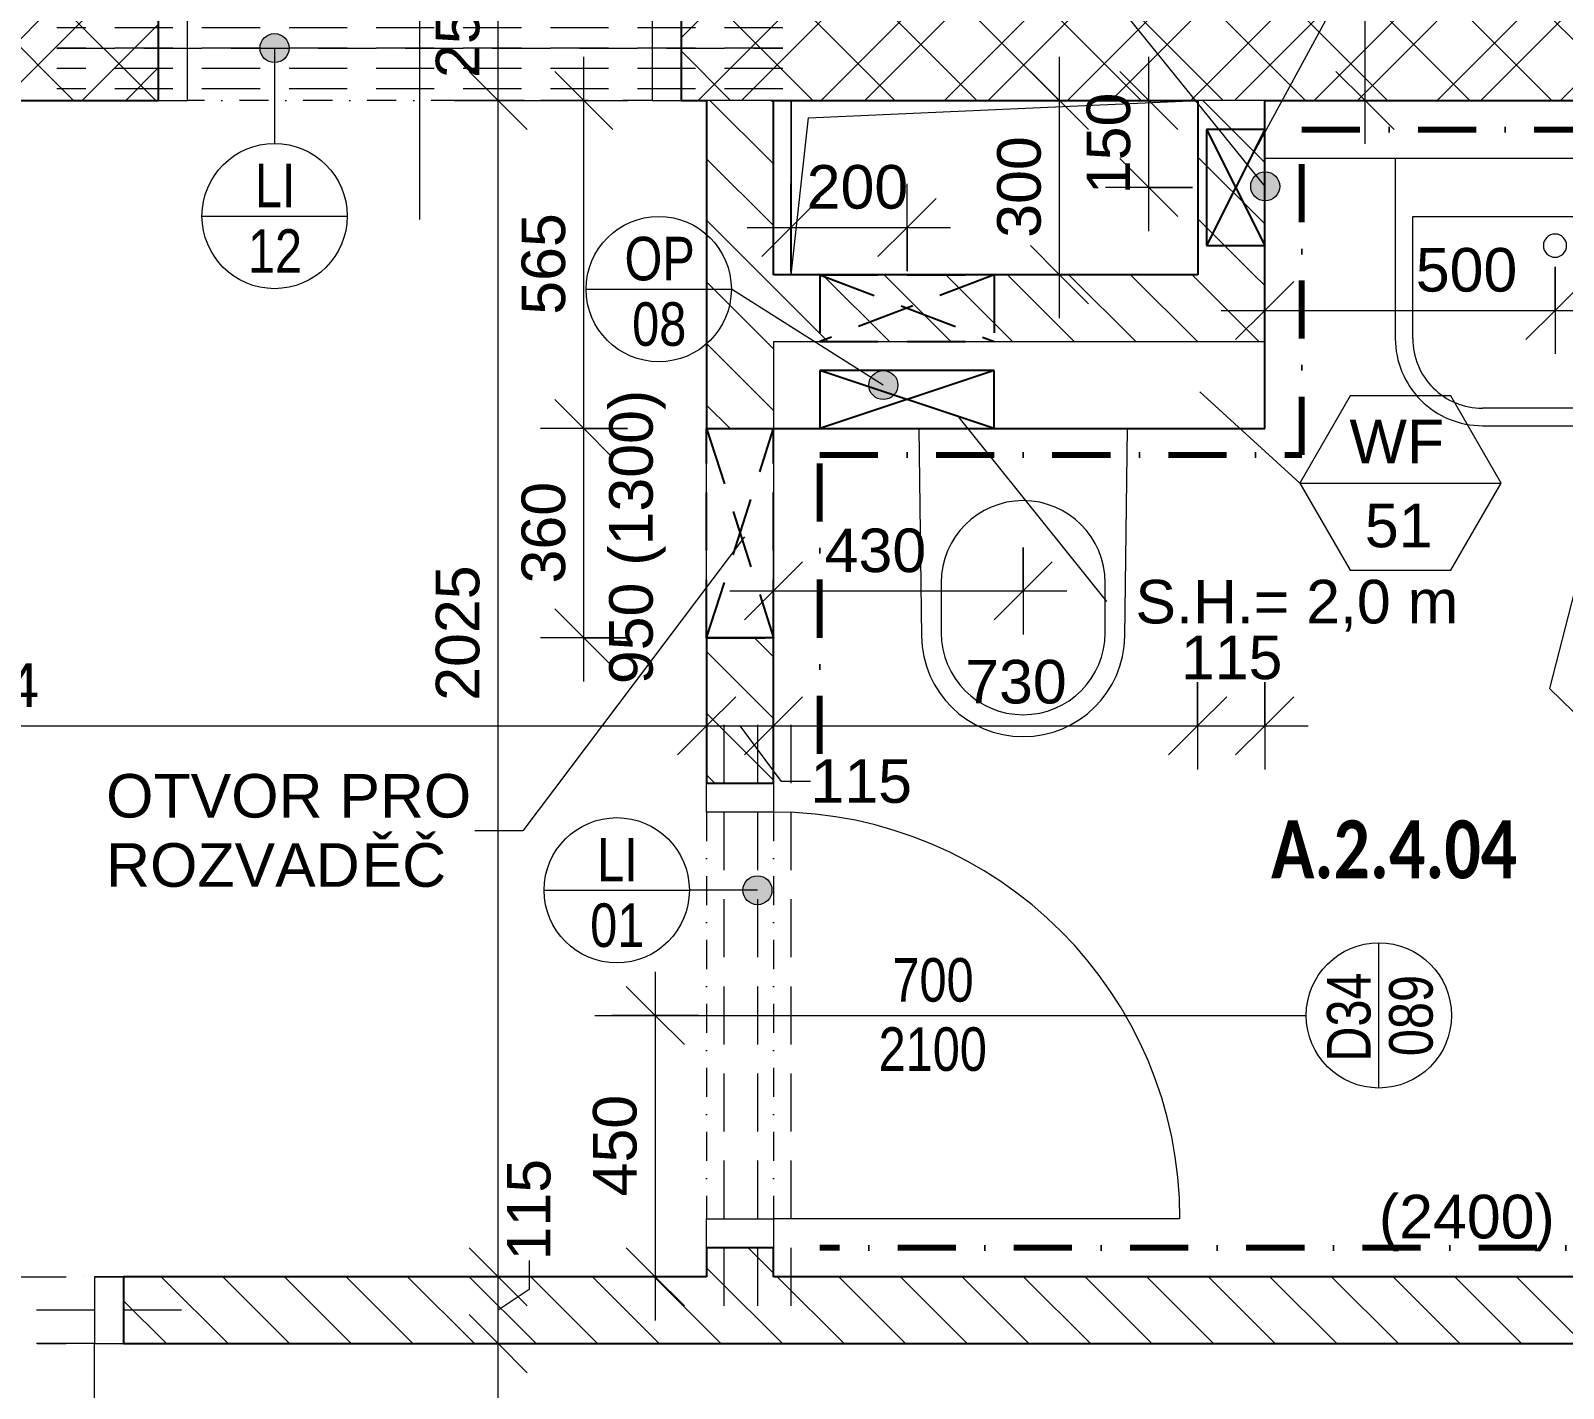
# Model space of a CAD drawing. Header units: millimetres. Extents: x -2533 to 40625, y -3604 to 14792.
# Drawn here: x 18940 to 21579, y 4508 to 6845 of the extents above; entities that cross this region are included whole.
import ezdxf

# ---------------------------------------------------------------- set-up
doc = ezdxf.new("R2010")
doc.units = ezdxf.units.MM
for name, pattern in [('HA_Dash_3mm-S1mm', [150, 100, -50]), ('HA_DashDot_2_2mm-S0_6mm', [110, 50, -30, 0, -30]), ('HA_DashDot_4mm-S1mm', [200, 100, -50, 0, -50])]:
    doc.linetypes.add(name, pattern=pattern)
for name, color, linetype, lineweight in [('A-____-____-DIMS', 9, 'Continuous', 5), ('A-____-____-DIMS-50', 9, 'Continuous', 5), ('A-____-____-IDEN', 9, 'Continuous', 9), ('A-AREA-____-IDEN', 9, 'Continuous', 9), ('A-DETL-____-OTLN', 9, 'Continuous', 25), ('A-DETL-GENF-OTLN', 9, 'Continuous', 9), ('A-DOOR-____-IDEN', 9, 'Continuous', 9), ('A-DOOR-____-MCUT', 9, 'HA_DashDot_2_2mm-S0_6mm', 9), ('A-DOOR-____-OTLN', 9, 'Continuous', 9), ('A-DOOR-FRAM-MCUT', 9, 'Continuous', 9), ('A-FLOR-____-OTLN', 9, 'Continuous', 9), ('A-GENM-____-HDLN', 9, 'HA_Dash_3mm-S1mm', 9), ('A-GENM-____-IDEN', 9, 'Continuous', 9), ('A-GENM-____-MCUT', 9, 'HA_Dash_3mm-S1mm', 25), ('A-GENM-____-OTLN', 9, 'Continuous', 9), ('A-WALL-____-IDEN', 9, 'Continuous', 9), ('A-WALL-____-MCUT', 9, 'Continuous', 9), ('A-WALL-____-PATT', 9, 'Continuous', 25), ('G-____-____-TEXT', 9, 'Continuous', 5), ('I-WALL-____-MCUT', 9, 'Continuous', 25), ('I-WALL-____-OTLN', 9, 'Continuous', 9), ('P-SANR-FIXT-OTLN', 9, 'Continuous', 9)]:
    doc.layers.add(name, color=color, linetype=linetype, lineweight=lineweight)
doc.styles.add('Arial_1', font='arial.ttf', dxfattribs={"height": 75})
doc.styles.add('Arial_2', font='arial.ttf', dxfattribs={"width": 0.8, "height": 75})
doc.styles.add('Calibri_B', font='calibrib.ttf', dxfattribs={"width": 0.8, "height": 100})
doc.dimstyles.new('Inner_Dimensions', dxfattribs={"dimscale": 304.8, "dimtxt": 76.519455, "dimasz": 0.328084, "dimexe": 0.246063, "dimexo": 0.0625, "dimgap": 0.032808, "dimtad": 1, "dimdec": 0, "dimzin": 0, "dimdsep": 46, "dimtxsty": 'Arial_1', "dimblk1": 'OBLIQUE', "dimblk2": 'OBLIQUE', "dimsah": 1, "dimcen": 0.09, "dimdle": 0.246063, "dimazin": 0, "dimtfac": 1, "dimtdec": 4, "dimtix": 1, "dimtmove": 2, "dimatfit": 3, "dimfxl": 0.246063, "dimfxlon": 1, "dimtvp": 1, "dimtolj": 1, "dimtzin": 0, "dimlwd": 9, "dimlwe": 9, "dimarcsym": 2})
doc.dimstyles.new('Inner_Dimensions_1', dxfattribs={"dimscale": 304.8, "dimtxt": 76.519455, "dimasz": 0.328084, "dimexe": 0.246063, "dimexo": 0.0625, "dimgap": 0.032808, "dimtad": 1, "dimdec": 0, "dimzin": 0, "dimdsep": 46, "dimtxsty": 'Arial_1', "dimblk1": 'OBLIQUE', "dimblk2": 'OBLIQUE', "dimsah": 1, "dimcen": 0.09, "dimdle": 0.246063, "dimazin": 0, "dimtfac": 1, "dimtdec": 4, "dimtix": 1, "dimtmove": 0, "dimatfit": 3, "dimfxl": 0.246063, "dimfxlon": 1, "dimtvp": 1, "dimtolj": 1, "dimtzin": 0, "dimlwd": 9, "dimlwe": 9, "dimarcsym": 2})
doc.dimstyles.new('Inner_Dimensions_2', dxfattribs={"dimscale": 304.8, "dimtxt": 76.519455, "dimasz": 0.328084, "dimexe": 0.246063, "dimexo": 0.0625, "dimgap": 0.032808, "dimtad": 1, "dimdec": 0, "dimzin": 0, "dimdsep": 46, "dimtxsty": 'Arial_1', "dimblk1": 'OBLIQUE', "dimblk2": 'OBLIQUE', "dimsah": 1, "dimcen": 0.09, "dimdle": 0.246063, "dimazin": 0, "dimtfac": 1, "dimtdec": 4, "dimtix": 1, "dimtmove": 1, "dimatfit": 3, "dimfxl": 0.246063, "dimfxlon": 1, "dimtvp": 1, "dimtolj": 1, "dimtzin": 0, "dimlwd": 9, "dimlwe": 9, "dimarcsym": 2})
pattern_1 = [(135, (0, 0), (-53.033, -53.033), [])]

# ---------------------------------------------------------------- blocks, each defined once
blk = doc.blocks.new('HA_DR_Double_Swing_Solid - In_BJ_1200x2100_800-2099675-DSP_2NP-A')
at = {"layer": 'A-DOOR-____-MCUT'}
for p, q in [((-600, 57.5), (600, 57.5)), ((-600, -57.5), (600, -57.5))]:
    blk.add_line(p, q, dxfattribs=at)
at = {"layer": 'A-DOOR-____-OTLN', "lineweight": 5}
for p, q in [((-253.6, -257.5), (-600, -57.5)), ((600, -857.5), (600, -57.5))]:
    blk.add_line(p, q, dxfattribs=at)
for centre, radius, start, end in [((-600, -57.5), 400, 330, 0), ((600, -57.5), 800, 180, 270)]:
    blk.add_arc(centre, radius, start, end, dxfattribs=at)
at = {"layer": 'A-DOOR-FRAM-MCUT'}
for p, q in [((-600, 57.5), (-650, 57.5)), ((-600, -57.5), (-600, 57.5)), ((650, 57.5), (600, 57.5)), ((600, 57.5), (600, -57.5)), ((-650, -57.5), (-600, -57.5)), ((600, -57.5), (650, -57.5))]:
    blk.add_line(p, q, dxfattribs=at)
blk = doc.blocks.new('HA_DR_Single_Swing_Solid - In_BJ_700x2100-2215784-DSP_2NP-A')
at = {"layer": 'A-DOOR-____-MCUT'}
for p, q in [((-350, 57.5), (350, 57.5)), ((-350, -57.5), (350, -57.5))]:
    blk.add_line(p, q, dxfattribs=at)
at = {"layer": 'A-DOOR-____-OTLN', "lineweight": 5}
blk.add_line((350, 757.5), (350, 57.5), dxfattribs=at)
blk.add_arc((350, 57.5), 700, 90, 180, dxfattribs=at)
at = {"layer": 'A-DOOR-FRAM-MCUT'}
for p, q in [((-400, 57.5), (-350, 57.5)), ((-350, 57.5), (-350, -57.5)), ((350, 57.5), (400, 57.5)), ((350, -57.5), (350, 57.5)), ((-350, -57.5), (-400, -57.5)), ((400, -57.5), (350, -57.5))]:
    blk.add_line(p, q, dxfattribs=at)
blk = doc.blocks.new('HA_DR_Single_Swing_Solid - In_BJ_800x2100-2215794-DSP_2NP-A')
at = {"layer": 'A-DOOR-____-MCUT'}
for p, q in [((-400, 125), (400, 125)), ((-400, -125), (400, -125))]:
    blk.add_line(p, q, dxfattribs=at)
at = {"layer": 'A-DOOR-____-OTLN', "lineweight": 5}
blk.add_line((400, -925), (400, -125), dxfattribs=at)
blk.add_arc((400, -125), 800, 180, 270, dxfattribs=at)
at = {"layer": 'A-DOOR-FRAM-MCUT'}
for p, q in [((-400, 125), (-450, 125)), ((-400, -125), (-400, 125)), ((450, 125), (400, 125)), ((400, 125), (400, -125)), ((-450, -125), (-400, -125)), ((400, -125), (450, -125))]:
    blk.add_line(p, q, dxfattribs=at)
blk = doc.blocks.new('HA_GM_Shaft_Rectangle - Default-2099742-DSP_2NP-A')
at = {"layer": 'A-DETL-GENF-OTLN'}
for p, q in [((30, -30), (700, 0)), ((0, -300), (30, -30))]:
    blk.add_line(p, q, dxfattribs=at)
at = {"layer": 'A-GENM-____-OTLN'}
for p, q in [((0, -300), (0, 0)), ((0, 0), (700, 0)), ((700, 0), (700, -300)), ((700, -300), (0, -300))]:
    blk.add_line(p, q, dxfattribs=at)
blk = doc.blocks.new('ABMV_Toilet_WallHung - Default-2226544-DSP_2NP-A')
at = {"layer": 'A-GENM-____-OTLN'}
for p, q in [((-50, 432.3), (-54.6, 75)), ((-16.3, 426.2), (-16.3, 340.3)), ((266.3, 340.3), (266.3, 426.2)), ((304.6, 75), (300, 432.3))]:
    blk.add_line(p, q, dxfattribs=at)
for centre, radius, start, end in [((125, 430.1), 175, 0.7323, 179.2677), ((125, 426.2), 141.3, 0, 180), ((125, 340.3), 141.3, 180, 360)]:
    blk.add_arc(centre, radius, start, end, dxfattribs=at)
blk = doc.blocks.new('ABMV_WashBasin_Generic - 550x460-1481868-DSP_2NP-A')
at = {"layer": 'P-SANR-FIXT-OTLN'}
for p, q in [((250, 510), (0, 510)), ((0, 480), (250, 480)), ((-150, 360), (-150, 50)), ((-120, 150), (-120, 360)), ((370, 360), (370, 150)), ((400, 50), (400, 360)), ((370, 150), (-120, 150))]:
    blk.add_line(p, q, dxfattribs=at)
for centre, radius, start, end in [((0, 360), 150, 90, 180), ((250, 360), 150, 360, 90), ((0, 360), 120, 90, 180), ((250, 360), 120, 360, 90), ((125, 200), 20, 90, 270), ((125, 200), 20, 270, 90)]:
    blk.add_arc(centre, radius, start, end, dxfattribs=at)
blk = doc.blocks.new('HA_GM_Tiling_LineBased - Generic Tiles-2138845-DSP_2NP-A')
at = {"layer": 'A-GENM-____-OTLN', "linetype": 'HA_DashDot_4mm-S1mm', "lineweight": 80}
blk.add_line((50, -50), (565, -50), dxfattribs=at)
blk = doc.blocks.new('HA_GM_Tiling_LineBased - Generic Tiles-1823826-DSP_2NP-A')
at = {"layer": 'A-GENM-____-OTLN', "linetype": 'HA_DashDot_4mm-S1mm', "lineweight": 80}
blk.add_line((50, -50), (880, -50), dxfattribs=at)
blk = doc.blocks.new('HA_GM_Tiling_LineBased - Generic Tiles-2138844-DSP_2NP-A')
at = {"layer": 'A-GENM-____-OTLN', "linetype": 'HA_DashDot_4mm-S1mm', "lineweight": 80}
blk.add_line((-50, -50), (510, -50), dxfattribs=at)
blk = doc.blocks.new('HA_GM_Tiling_LineBased - Generic Tiles-1744148-DSP_2NP-A')
at = {"layer": 'A-GENM-____-OTLN', "linetype": 'HA_DashDot_4mm-S1mm', "lineweight": 80}
blk.add_line((50, -50), (1971.5, -50), dxfattribs=at)
blk = doc.blocks.new('HA_GM_Tiling_LineBased - Generic Tiles-1744473-DSP_2NP-A')
at = {"layer": 'A-GENM-____-OTLN', "linetype": 'HA_DashDot_4mm-S1mm', "lineweight": 80}
blk.add_line((50, -50), (2285, -50), dxfattribs=at)
blk = doc.blocks.new('TB_Porotherm KP7_1250mm - TB_Porotherm KP7_1250mm-1966492-DSP_2NP-A')
at = {"layer": 'A-GENM-____-HDLN'}
for p, q in [((-625, 35), (625, 35)), ((-625, 0), (625, 0)), ((625, -35), (-625, -35))]:
    blk.add_line(p, q, dxfattribs=at)
blk = doc.blocks.new('TB_Porotherm KP11_5_1000mm - TB_Porotherm KP11_5_1000mm-1965691-DSP_2NP-A')
at = {"layer": 'A-GENM-____-HDLN'}
for p, q in [((-500, 57.5), (500, 57.5)), ((-500, 0), (500, 0)), ((500, -57.5), (-500, -57.5))]:
    blk.add_line(p, q, dxfattribs=at)
blk = doc.blocks.new('TB_Porotherm KP11_5_1500mm - TB_Porotherm KP11_5_1500mm-1972909-DSP_2NP-A')
at = {"layer": 'A-GENM-____-HDLN'}
for p, q in [((-750, 57.5), (750, 57.5)), ((-750, 0), (750, 0)), ((750, -57.5), (-750, -57.5))]:
    blk.add_line(p, q, dxfattribs=at)
blk = doc.blocks.new('HA_GM_Opening_Rectangle_WallBased - Default-2135490-DSP_2NP-A')
at = {"layer": 'A-GENM-____-MCUT'}
for p, q in [((305, 57.5), (-55, -57.5)), ((-55, 57.5), (305, -57.5)), ((-55, 57.5), (-55, -57.5)), ((-55, 57.5), (305, 57.5)), ((305, 57.5), (305, -57.5)), ((-55, -57.5), (305, -57.5))]:
    blk.add_line(p, q, dxfattribs=at)
blk = doc.blocks.new('HA_GM_Opening_Rectangle_WallBased - Default-2155607-DSP_2NP-A')
at = {"layer": 'A-GENM-____-MCUT'}
for p, q in [((275, 57.5), (-25, -57.5)), ((-25, 57.5), (275, -57.5)), ((-25, 57.5), (-25, -57.5)), ((-25, 57.5), (275, 57.5)), ((275, 57.5), (275, -57.5)), ((-25, -57.5), (275, -57.5))]:
    blk.add_line(p, q, dxfattribs=at)
blk = doc.blocks.new('DIMBLOCK29-DSP_2NP-A')
at = {"layer": 'A-____-____-DIMS-50', "lineweight": 9}
for p, q in [((20015.7, 5150), (19965.7, 5200)), ((20015.7, 5225), (20015.7, 4625)), ((20090.7, 5150), (19940.7, 5150)), ((20015.7, 5150), (20065.7, 5100)), ((20015.7, 5150), (20090.7, 5150)), ((20015.7, 4700), (19965.7, 4750)), ((20090.7, 4700), (19940.7, 4700)), ((20015.7, 4700), (20065.7, 4650)), ((20015.7, 4700), (20090.7, 4700))]:
    blk.add_line(p, q, dxfattribs=at)
at = {"layer": 'A-____-____-DIMS-50', "color": 0, "lineweight": 9, "insert": (19908.3, 4838.5), "char_height": 75, "width": 207.662, "attachment_point": 1, "rotation": 90, "line_spacing_factor": 0.941778, "style": 'Arial_1'}
blk.add_mtext('450', dxfattribs=at)
blk = doc.blocks.new('_Oblique')
at = {"color": 0, "linetype": 'ByBlock', "lineweight": -2}
blk.add_line((-0.5, -0.5), (0.5, 0.5), dxfattribs=at)
blk = doc.blocks.new('HA_TAG_Door_TypeMark_wDimensions - Scale50_Right with Bouble-921060-DSP_2NP-A')
at = {"layer": 'A-DOOR-____-IDEN'}
for p, q in [((0, 5), (0, -19.5)), ((-2.5, -22), (2.5, -22))]:
    blk.add_line(p, q, dxfattribs=at)
blk.add_circle((0, -22), 2.5, dxfattribs=at)
blk = doc.blocks.new('HA_TAG_Door_TypeMark_wDimensions - Scale50_Left with Bouble-921048-DSP_2NP-A')
at = {"layer": 'A-DOOR-____-IDEN'}
for p, q in [((-2.5, 22), (2.5, 22)), ((0, -5), (0, 19.5))]:
    blk.add_line(p, q, dxfattribs=at)
blk.add_circle((0, 22), 2.5, dxfattribs=at)
blk = doc.blocks.new('DIMBLOCK133-DSP_2NP-A')
at = {"layer": 'A-____-____-DIMS-50', "lineweight": 9}
for p, q in [((17570, 5723.4), (17570, 5573.4)), ((17570, 5648.4), (17570, 5723.4)), ((20104.1, 5723.4), (20104.1, 5573.4)), ((20104.1, 5648.4), (20104.1, 5723.4)), ((17570, 5648.4), (17620, 5698.4)), ((20104.1, 5648.4), (20154.1, 5698.4)), ((17570, 5648.4), (17520, 5598.4)), ((17570, 5648.4), (20104.1, 5648.4)), ((20104.1, 5648.4), (20054.1, 5598.4))]:
    blk.add_line(p, q, dxfattribs=at)
at = {"layer": 'A-____-____-DIMS-50', "color": 0, "lineweight": 9, "insert": (18721.7, 5755.8), "char_height": 75, "width": 276.883, "attachment_point": 1, "line_spacing_factor": 0.941778, "style": 'Arial_1'}
blk.add_mtext('2534', dxfattribs=at)
blk = doc.blocks.new('DIMBLOCK134-DSP_2NP-A')
at = {"layer": 'A-____-____-DIMS-50', "lineweight": 9}
for p, q in [((20104.1, 5723.4), (20104.1, 5573.4)), ((20104.1, 5648.4), (20104.1, 5723.4)), ((20219.1, 5723.4), (20219.1, 5573.4)), ((20219.1, 5648.4), (20219.1, 5723.4)), ((20104.1, 5648.4), (20154.1, 5698.4)), ((20219.1, 5648.4), (20269.1, 5698.4)), ((20104.1, 5648.4), (20054.1, 5598.4)), ((20104.1, 5648.4), (20219.1, 5648.4)), ((20232.9, 5552.4), (20161.6, 5648.4)), ((20219.1, 5648.4), (20169.1, 5598.4)), ((20282.9, 5552.4), (20232.9, 5552.4))]:
    blk.add_line(p, q, dxfattribs=at)
at = {"layer": 'A-____-____-DIMS-50', "color": 0, "lineweight": 9, "insert": (20282.9, 5590.9), "char_height": 75, "width": 207.662, "attachment_point": 1, "line_spacing_factor": 0.941778, "style": 'Arial_1'}
blk.add_mtext('115', dxfattribs=at)
blk = doc.blocks.new('DIMBLOCK135-DSP_2NP-A')
at = {"layer": 'A-____-____-DIMS-50', "lineweight": 9}
for p, q in [((20219.1, 5723.4), (20219.1, 5573.4)), ((20219.1, 5648.4), (20219.1, 5723.4)), ((20949.6, 5723.4), (20949.6, 5573.4)), ((20949.6, 5648.4), (20949.6, 5723.4)), ((20219.1, 5648.4), (20269.1, 5698.4)), ((20949.6, 5648.4), (20999.6, 5698.4)), ((20219.1, 5648.4), (20169.1, 5598.4)), ((20219.1, 5648.4), (20949.6, 5648.4)), ((20949.6, 5648.4), (20899.6, 5598.4))]:
    blk.add_line(p, q, dxfattribs=at)
at = {"layer": 'A-____-____-DIMS-50', "color": 0, "lineweight": 9, "insert": (20549.3, 5761.9), "char_height": 75, "width": 207.662, "attachment_point": 1, "line_spacing_factor": 0.941778, "style": 'Arial_1'}
blk.add_mtext('730', dxfattribs=at)
blk = doc.blocks.new('DIMBLOCK136-DSP_2NP-A')
at = {"layer": 'A-____-____-DIMS-50', "lineweight": 9}
for p, q in [((20949.6, 5723.4), (20949.6, 5573.4)), ((20949.6, 5648.4), (20949.6, 5723.4)), ((21065, 5723.4), (21065, 5573.4)), ((21065, 5648.4), (21065, 5723.4)), ((20949.6, 5648.4), (20999.6, 5698.4)), ((21065, 5648.4), (21115, 5698.4)), ((20949.6, 5648.4), (20899.6, 5598.4)), ((20949.6, 5648.4), (21140, 5648.4)), ((21065, 5648.4), (21015, 5598.4))]:
    blk.add_line(p, q, dxfattribs=at)
at = {"layer": 'A-____-____-DIMS-50', "color": 0, "lineweight": 9, "insert": (20920.8, 5803.7), "char_height": 75, "width": 207.662, "attachment_point": 1, "line_spacing_factor": 0.941778, "style": 'Arial_1'}
blk.add_mtext('115', dxfattribs=at)
blk = doc.blocks.new('HA_TAG_WA_Partitions - Group _ Type Mark-556634-DSP_2NP-A')
at = {"layer": 'A-WALL-____-IDEN'}
for p, q in [((-1.732, 3), (-3.464, 0)), ((1.732, 3), (-1.732, 3)), ((3.464, 0), (1.732, 3)), ((-3.464, 0), (3.464, 0)), ((-3.464, 0), (-1.732, -3)), ((1.732, -3), (3.464, 0)), ((-1.732, -3), (1.732, -3))]:
    blk.add_line(p, q, dxfattribs=at)
blk = doc.blocks.new('DIMBLOCK167-DSP_2NP-A')
at = {"layer": 'A-____-____-DIMS-50', "lineweight": 9}
for p, q in [((20711.6, 6350), (20711.6, 6800)), ((20711.6, 6725), (20661.6, 6775)), ((20636.6, 6725), (20786.6, 6725)), ((20711.6, 6725), (20636.6, 6725)), ((20711.6, 6725), (20761.6, 6675)), ((20711.6, 6425), (20661.6, 6475)), ((20636.6, 6425), (20786.6, 6425)), ((20711.6, 6425), (20636.6, 6425)), ((20711.6, 6425), (20761.6, 6375))]:
    blk.add_line(p, q, dxfattribs=at)
at = {"layer": 'A-____-____-DIMS-50', "color": 0, "lineweight": 9, "insert": (20604.3, 6488.5), "char_height": 75, "width": 207.662, "attachment_point": 1, "rotation": 90, "line_spacing_factor": 0.941778, "style": 'Arial_1'}
blk.add_mtext('300', dxfattribs=at)
blk = doc.blocks.new('DIMBLOCK168-DSP_2NP-A')
at = {"layer": 'A-____-____-DIMS-50', "lineweight": 9}
for p, q in [((19745, 4585), (19695, 4635)), ((19670, 4585), (19820, 4585)), ((19745, 4585), (19670, 4585)), ((19745, 775), (19745, 4585)), ((19745, 4585), (19795, 4535)), ((19745, 850), (19695, 900)), ((19670, 850), (19820, 850)), ((19745, 850), (19670, 850)), ((19745, 850), (19795, 800))]:
    blk.add_line(p, q, dxfattribs=at)
at = {"layer": 'A-____-____-DIMS-50', "color": 0, "lineweight": 9, "insert": (19637.6, 2602.1), "char_height": 75, "width": 276.883, "attachment_point": 1, "rotation": 90, "line_spacing_factor": 0.941778, "style": 'Arial_1'}
blk.add_mtext('3735', dxfattribs=at)
blk = doc.blocks.new('DIMBLOCK169-DSP_2NP-A')
at = {"layer": 'A-____-____-DIMS-50', "lineweight": 9}
for p, q in [((19745, 4700), (19695, 4750)), ((19798.5, 4728.2), (19798.5, 4678.2)), ((19670, 4700), (19820, 4700)), ((19745, 4700), (19670, 4700)), ((19745, 4585), (19745, 4700)), ((19745, 4700), (19795, 4650)), ((19798.5, 4678.2), (19745, 4642.5)), ((19745, 4585), (19695, 4635)), ((19670, 4585), (19820, 4585)), ((19745, 4585), (19670, 4585)), ((19745, 4585), (19795, 4535))]:
    blk.add_line(p, q, dxfattribs=at)
at = {"layer": 'A-____-____-DIMS-50', "color": 0, "lineweight": 9, "insert": (19760, 4728.2), "char_height": 75, "width": 207.662, "attachment_point": 1, "rotation": 90, "line_spacing_factor": 0.941778, "style": 'Arial_1'}
blk.add_mtext('115', dxfattribs=at)
blk = doc.blocks.new('DIMBLOCK170-DSP_2NP-A')
at = {"layer": 'A-____-____-DIMS-50', "lineweight": 9}
for p, q in [((19745, 6725), (19695, 6775)), ((19670, 6725), (19820, 6725)), ((19745, 6725), (19670, 6725)), ((19745, 4700), (19745, 6725)), ((19745, 6725), (19795, 6675)), ((19745, 4700), (19695, 4750)), ((19670, 4700), (19820, 4700)), ((19745, 4700), (19670, 4700)), ((19745, 4700), (19795, 4650))]:
    blk.add_line(p, q, dxfattribs=at)
at = {"layer": 'A-____-____-DIMS-50', "color": 0, "lineweight": 9, "insert": (19637.6, 5691.5), "char_height": 75, "width": 276.883, "attachment_point": 1, "rotation": 90, "line_spacing_factor": 0.941778, "style": 'Arial_1'}
blk.add_mtext('2025', dxfattribs=at)
blk = doc.blocks.new('DIMBLOCK171-DSP_2NP-A')
at = {"layer": 'A-____-____-DIMS-50', "lineweight": 9}
for p, q in [((19745, 6975), (19695, 7025)), ((19670, 6975), (19820, 6975)), ((19745, 6975), (19670, 6975)), ((19745, 6725), (19745, 6975)), ((19745, 6975), (19795, 6925)), ((19745, 6725), (19695, 6775)), ((19670, 6725), (19820, 6725)), ((19745, 6725), (19670, 6725)), ((19745, 6725), (19795, 6675))]:
    blk.add_line(p, q, dxfattribs=at)
at = {"layer": 'A-____-____-DIMS-50', "color": 0, "lineweight": 9, "insert": (19637.6, 6763.5), "char_height": 75, "width": 207.662, "attachment_point": 1, "rotation": 90, "line_spacing_factor": 0.941778, "style": 'Arial_1'}
blk.add_mtext('250', dxfattribs=at)
blk = doc.blocks.new('HA_TAG_GM_Products - Generic-588599-DSP_2NP-A')
at = {"layer": 'A-GENM-____-IDEN'}
blk.add_line((-2.5, 0), (2.5, 0), dxfattribs=at)
blk.add_circle((0, 0), 2.5, dxfattribs=at)
blk = doc.blocks.new('DIMBLOCK216-DSP_2NP-A')
at = {"layer": 'A-____-____-DIMS-50', "lineweight": 9}
for p, q in [((20249.1, 6431.3), (20249.1, 6581.3)), ((20449.1, 6431.3), (20449.1, 6581.3)), ((20249.1, 6506.3), (20299.1, 6556.3)), ((20449.1, 6506.3), (20499.1, 6556.3)), ((20174.1, 6506.3), (20524.1, 6506.3)), ((20249.1, 6506.3), (20199.1, 6456.3)), ((20249.1, 6506.3), (20249.1, 6431.3)), ((20449.1, 6506.3), (20399.1, 6456.3)), ((20449.1, 6506.3), (20449.1, 6431.3))]:
    blk.add_line(p, q, dxfattribs=at)
at = {"layer": 'A-____-____-DIMS-50', "color": 0, "lineweight": 9, "insert": (20276.4, 6613.7), "char_height": 75, "width": 207.662, "attachment_point": 1, "line_spacing_factor": 0.941778, "style": 'Arial_1'}
blk.add_mtext('200', dxfattribs=at)
blk = doc.blocks.new('DIMBLOCK236-DSP_2NP-A')
at = {"layer": 'A-____-____-DIMS-50', "lineweight": 9}
for p, q in [((19892.7, 6160), (19842.7, 6210)), ((19967.7, 6160), (19817.7, 6160)), ((19892.7, 5725), (19892.7, 6160)), ((19892.7, 6160), (19942.7, 6110)), ((19892.7, 6160), (19967.7, 6160)), ((19892.7, 5800), (19842.7, 5850)), ((19967.7, 5800), (19817.7, 5800)), ((19892.7, 5800), (19942.7, 5750)), ((19892.7, 5800), (19967.7, 5800))]:
    blk.add_line(p, q, dxfattribs=at)
at = {"layer": 'A-____-____-DIMS-50', "color": 0, "lineweight": 9, "insert": (19785.3, 5893.5), "char_height": 75, "width": 207.662, "attachment_point": 1, "rotation": 90, "line_spacing_factor": 0.941778, "style": 'Arial_1'}
blk.add_mtext('360', dxfattribs=at)
blk = doc.blocks.new('DIMBLOCK237-DSP_2NP-A')
at = {"layer": 'A-____-____-DIMS-50', "lineweight": 9}
for p, q in [((19892.7, 6160), (19892.7, 6800)), ((19892.7, 6725), (19842.7, 6775)), ((19817.7, 6725), (19967.7, 6725)), ((19892.7, 6725), (19817.7, 6725)), ((19892.7, 6725), (19942.7, 6675)), ((19892.7, 6160), (19842.7, 6210)), ((19967.7, 6160), (19817.7, 6160)), ((19892.7, 6160), (19942.7, 6110)), ((19892.7, 6160), (19967.7, 6160))]:
    blk.add_line(p, q, dxfattribs=at)
at = {"layer": 'A-____-____-DIMS-50', "color": 0, "lineweight": 9, "insert": (19785.3, 6356), "char_height": 75, "width": 207.662, "attachment_point": 1, "rotation": 90, "line_spacing_factor": 0.941778, "style": 'Arial_1'}
blk.add_mtext('565', dxfattribs=at)
blk = doc.blocks.new('DIMBLOCK238-DSP_2NP-A')
at = {"layer": 'A-____-____-DIMS-50', "lineweight": 9}
for p, q in [((21237.8, 6650), (21237.8, 11725)), ((21237.8, 11650), (21187.8, 11700)), ((21312.8, 11650), (21162.8, 11650)), ((21237.8, 11650), (21287.8, 11600)), ((21237.8, 11650), (21312.8, 11650)), ((21237.8, 6725), (21187.8, 6775)), ((21162.8, 6725), (21312.8, 6725)), ((21237.8, 6725), (21162.8, 6725)), ((21237.8, 6725), (21287.8, 6675))]:
    blk.add_line(p, q, dxfattribs=at)
at = {"layer": 'A-____-____-DIMS-50', "color": 0, "lineweight": 9, "insert": (21130.5, 9072.1), "char_height": 75, "width": 276.883, "attachment_point": 1, "rotation": 90, "line_spacing_factor": 0.941778, "style": 'Arial_1'}
blk.add_mtext('4925', dxfattribs=at)
blk = doc.blocks.new('DIMBLOCK239-DSP_2NP-A')
at = {"layer": 'A-____-____-DIMS-50', "lineweight": 9}
for p, q in [((20865.7, 6500), (20865.7, 6800)), ((20865.7, 6725), (20815.7, 6775)), ((20940.7, 6725), (20790.7, 6725)), ((20865.7, 6725), (20915.7, 6675)), ((20865.7, 6725), (20940.7, 6725)), ((20865.7, 6575), (20815.7, 6625)), ((20940.7, 6575), (20790.7, 6575)), ((20865.7, 6575), (20915.7, 6525)), ((20865.7, 6575), (20940.7, 6575))]:
    blk.add_line(p, q, dxfattribs=at)
at = {"layer": 'A-____-____-DIMS-50', "color": 0, "lineweight": 9, "insert": (20758.3, 6563.5), "char_height": 75, "width": 207.662, "attachment_point": 1, "rotation": 90, "line_spacing_factor": 0.941778, "style": 'Arial_1'}
blk.add_mtext('150', dxfattribs=at)
blk = doc.blocks.new('DIMBLOCK240-DSP_2NP-A')
at = {"layer": 'A-____-____-DIMS-50', "lineweight": 9}
for p, q in [((21065, 6438.5), (21065, 6288.5)), ((21065, 6363.5), (21065, 6438.5)), ((21565, 6438.5), (21565, 6288.5)), ((21565, 6363.5), (21565, 6438.5)), ((21065, 6363.5), (21115, 6413.5)), ((21565, 6363.5), (21615, 6413.5)), ((20990, 6363.5), (21640, 6363.5)), ((21065, 6363.5), (21015, 6313.5)), ((21565, 6363.5), (21515, 6313.5))]:
    blk.add_line(p, q, dxfattribs=at)
at = {"layer": 'A-____-____-DIMS-50', "color": 0, "lineweight": 9, "insert": (21325.2, 6470.9), "char_height": 75, "width": 207.662, "attachment_point": 1, "line_spacing_factor": 0.941778, "style": 'Arial_1'}
blk.add_mtext('500', dxfattribs=at)
blk = doc.blocks.new('DIMBLOCK241-DSP_2NP-A')
at = {"layer": 'A-____-____-DIMS-50', "lineweight": 9}
for p, q in [((20219.1, 5955.6), (20219.1, 5805.6)), ((20219.1, 5880.6), (20219.1, 5955.6)), ((20649.1, 5955.6), (20649.1, 5805.6)), ((20649.1, 5880.6), (20649.1, 5955.6)), ((20219.1, 5880.6), (20269.1, 5930.6)), ((20649.1, 5880.6), (20699.1, 5930.6)), ((20144.1, 5880.6), (20724.1, 5880.6)), ((20219.1, 5880.6), (20169.1, 5830.6)), ((20649.1, 5880.6), (20599.1, 5830.6))]:
    blk.add_line(p, q, dxfattribs=at)
at = {"layer": 'A-____-____-DIMS-50', "color": 0, "lineweight": 9, "insert": (20307.3, 5988), "char_height": 75, "width": 207.662, "attachment_point": 1, "line_spacing_factor": 0.941778, "style": 'Arial_1'}
blk.add_mtext('430', dxfattribs=at)

msp = doc.modelspace()

# ---------------------------------------------------------------- hatches: boundary and pattern name
at = {"layer": 'A-GENM-____-IDEN'}
h = msp.add_hatch(color=256, dxfattribs=at)
edge = h.paths.add_edge_path()
edge.add_arc((19360, 6815), 25, 0, 360)
h = msp.add_hatch(color=256, dxfattribs=at)
edge = h.paths.add_edge_path()
edge.add_arc((21065.9, 6577), 25, 0, 360)
h = msp.add_hatch(color=256, dxfattribs=at)
edge = h.paths.add_edge_path()
edge.add_arc((20408.3, 6235), 25, 0, 360)
h = msp.add_hatch(color=256, dxfattribs=at)
edge = h.paths.add_edge_path()
edge.add_arc((20191.6, 5365.4), 25, 0, 360)
at = {"layer": 'A-WALL-____-PATT', "lineweight": 5}
h = msp.add_hatch(dxfattribs=at)
h.set_pattern_fill('FP_3', color=256, style=0, pattern_type=2)
h.set_pattern_definition([(45, (0, 0), (-106.066, 106.066), []), (45, (75, 0), (-106.066, 106.066), []), (315, (0, 0), (70.71068, 70.71068), [])])
h.paths.add_polyline_path([(15210, 6725), (17735, 6725), (17735, 6975), (12475, 6975), (12475, 6725), (13890, 6725)])
h.paths.add_polyline_path([(11275, 6725), (11475, 6725), (11475, 6975), (10940, 6975), (10940, 6725)])
h.paths.add_polyline_path([(18735, 6725), (19160, 6725), (19160, 6975), (18735, 6975)])
h.paths.add_polyline_path([(20219.1, 6725), (22060, 6725), (22060, 6975), (20060, 6975), (20060, 6725), (20104.1, 6725)])
h = msp.add_hatch(dxfattribs=at)
h.set_pattern_fill('FP_1', color=256, style=0, pattern_type=2)
h.set_pattern_definition(pattern_1)
h.paths.add_polyline_path([(20104.1, 4700), (20219.1, 4700), (20219.1, 4750), (20104.1, 4750)])
h.paths.add_polyline_path([(20219.1, 5550), (20219.1, 5800), (20104.1, 5800), (20104.1, 5550)])
h.paths.add_polyline_path([(20219.1, 6160), (20219.1, 6725), (20104.1, 6725), (20104.1, 6160)])
h = msp.add_hatch(dxfattribs=at)
h.set_pattern_fill('FP_1', color=256, style=0, pattern_type=2)
h.set_pattern_definition(pattern_1)
h.paths.add_polyline_path([(20950, 6425), (21065, 6425), (21065, 6725), (20950, 6725)])
h = msp.add_hatch(dxfattribs=at)
h.set_pattern_fill('FP_1', color=256, style=0, pattern_type=2)
h.set_pattern_definition(pattern_1)
h.paths.add_polyline_path([(21065, 6310), (21065, 6425), (20219.1, 6425), (20219.1, 6310), (20312.4, 6310)])
h = msp.add_hatch(dxfattribs=at)
h.set_pattern_fill('FP_1', color=256, style=0, pattern_type=2)
h.set_pattern_definition(pattern_1)
h.paths.add_polyline_path([(22554.8, 4585), (22584.1, 4700), (19100, 4700), (19100, 4585), (22013.2, 4585)])
h.paths.add_polyline_path([(16325, 4585), (17800, 4585), (17800, 4700), (16325, 4700)])

# ---------------------------------------------------------------- linework, layer by layer
at = {"layer": 'A-____-____-IDEN'}
for p, q in [((20169.1, 5973.8), (19787.4, 5467.4)), ((19787.4, 5467.4), (19705, 5467.4))]:
    msp.add_line(p, q, dxfattribs=at)
at = {"layer": 'A-DETL-____-OTLN'}
for p, q in [((20965, 6675), (20965, 6475)), ((21065, 6675), (20965, 6675)), ((20965, 6675), (21065, 6475)), ((21065, 6675), (20965, 6475)), ((21065, 6475), (21065, 6675)), ((20965, 6475), (21065, 6475)), ((20599.1, 6260), (20299.1, 6260)), ((20299.1, 6260), (20299.1, 6160)), ((20599.1, 6260), (20299.1, 6160)), ((20599.1, 6160), (20299.1, 6260)), ((20599.1, 6160), (20599.1, 6260)), ((20299.1, 6160), (20599.1, 6160))]:
    msp.add_line(p, q, dxfattribs=at)
at = {"layer": 'A-FLOR-____-OTLN'}
msp.add_line((20250, 6425), (20250, 6725), dxfattribs=at)
at = {"layer": 'A-GENM-____-IDEN'}
for p, q in [((21065.9, 6577), (20712.8, 7013.4)), ((19360, 6815), (19360, 6650.9)), ((20408.3, 6235), (20146.6, 6400.1)), ((20191.6, 5365.4), (20074.3, 5365.4))]:
    msp.add_line(p, q, dxfattribs=at)
for centre in [(19360, 6815), (21065.9, 6577), (20408.3, 6235), (20191.6, 5365.4)]:
    msp.add_circle(centre, 25, dxfattribs=at)
at = {"layer": 'A-WALL-____-IDEN'}
msp.add_line((20953.3, 6223.5), (21125.8, 6066.4), dxfattribs=at)
at = {"layer": 'A-WALL-____-MCUT'}
for p, q in [((20219.1, 6725), (20104.1, 6725)), ((21065, 6725), (20950, 6725)), ((20219.1, 6310), (21065, 6310)), ((20219.1, 6310), (20219.1, 6160))]:
    msp.add_line(p, q, dxfattribs=at)
at = {"layer": 'G-____-____-TEXT', "color": 10, "lineweight": 9}
for p, q in [((21031.8, 6608.5), (21284, 7071.6)), ((20535.8, 6181.9), (20792.4, 5862.2))]:
    msp.add_line(p, q, dxfattribs=at)
at = {"layer": 'I-WALL-____-MCUT'}
for p, q in [((19160, 6725), (19160, 6975)), ((20060, 6975), (20060, 6725)), ((18735, 6725), (19160, 6725)), ((20060, 6725), (20104.1, 6725)), ((20104.1, 6725), (20104.1, 6160)), ((20219.1, 6725), (20950, 6725)), ((20219.1, 6425), (20219.1, 6725)), ((20950, 6725), (20950, 6425)), ((21065, 6725), (22060, 6725)), ((21065, 6160), (21065, 6725)), ((20950, 6425), (20219.1, 6425)), ((20104.1, 6160), (21065, 6160)), ((20104.1, 5800), (20104.1, 5550)), ((20219.1, 5800), (20104.1, 5800)), ((20219.1, 5550), (20219.1, 5800)), ((20104.1, 5550), (20219.1, 5550)), ((20104.1, 4750), (20104.1, 4700)), ((20219.1, 4750), (20104.1, 4750)), ((20219.1, 4700), (20219.1, 4750)), ((20104.1, 4700), (19100, 4700)), ((19100, 4700), (19100, 4585)), ((22584.1, 4700), (20219.1, 4700)), ((19100, 4585), (22554.8, 4585))]:
    msp.add_line(p, q, dxfattribs=at)
at = {"layer": 'I-WALL-____-OTLN'}
for p, q in [((23075.2, 6625), (21065, 6625)), ((20104.1, 5800), (20104.1, 6160)), ((20219.1, 6160), (20219.1, 5800))]:
    msp.add_line(p, q, dxfattribs=at)

# ---------------------------------------------------------------- block references
at = {"layer": 'A-DOOR-____-IDEN', "xscale": 49.99999999999998, "yscale": 49.99999999999998, "zscale": 49.99999999999998}
msp.add_blockref('HA_TAG_Door_TypeMark_wDimensions - Scale50_Left with Bouble-921048-DSP_2NP-A', (19610, 6770), dxfattribs=at)
at = {"layer": 'A-DOOR-____-IDEN', "xscale": 49.99999999999998, "yscale": 49.99999999999998, "zscale": 49.99999999999998, "rotation": 89.99999999999977}
msp.add_blockref('HA_TAG_Door_TypeMark_wDimensions - Scale50_Right with Bouble-921060-DSP_2NP-A', (20161.6, 5150), dxfattribs=at)
at = {"layer": 'A-DOOR-____-OTLN'}
for name, p, rotation in [('HA_DR_Single_Swing_Solid - In_BJ_800x2100-2215794-DSP_2NP-A', (19610, 6850), 180), ('HA_DR_Single_Swing_Solid - In_BJ_700x2100-2215784-DSP_2NP-A', (20161.6, 5150), 269.9999999999998)]:
    msp.add_blockref(name, p, dxfattribs=dict(at, rotation=rotation))
msp.add_blockref('HA_DR_Double_Swing_Solid - In_BJ_1200x2100_800-2099675-DSP_2NP-A', (18450, 4642.5), dxfattribs=at)
at = {"layer": 'A-GENM-____-IDEN', "xscale": 49.99999999999998, "yscale": 49.99999999999998, "zscale": 49.99999999999998}
for p in [(19360, 6525.9), (20021.6, 6400.1), (19949.3, 5365.4)]:
    msp.add_blockref('HA_TAG_GM_Products - Generic-588599-DSP_2NP-A', p, dxfattribs=at)
at = {"layer": 'A-GENM-____-OTLN'}
for name, p, rotation in [('TB_Porotherm KP7_1250mm - TB_Porotherm KP7_1250mm-1966492-DSP_2NP-A', (19610, 6850), 180), ('TB_Porotherm KP7_1250mm - TB_Porotherm KP7_1250mm-1966492-DSP_2NP-A', (19610, 6780), 180), ('HA_GM_Opening_Rectangle_WallBased - Default-2135490-DSP_2NP-A', (20161.6, 5855), 89.99999999999984), ('TB_Porotherm KP11_5_1000mm - TB_Porotherm KP11_5_1000mm-1965691-DSP_2NP-A', (20191.6, 5150), 270.0000000000006), ('TB_Porotherm KP11_5_1500mm - TB_Porotherm KP11_5_1500mm-1972909-DSP_2NP-A', (18450, 4642.5), 180)]:
    msp.add_blockref(name, p, dxfattribs=dict(at, rotation=rotation))
at = {"layer": 'A-GENM-____-OTLN', "lineweight": 5}
msp.add_blockref('HA_GM_Shaft_Rectangle - Default-2099742-DSP_2NP-A', (20249.6, 6725), dxfattribs=at)
at = {"layer": 'A-GENM-____-OTLN', "linetype": 'HA_DashDot_4mm-S1mm', "lineweight": 80}
for name, p, rotation in [('HA_GM_Tiling_LineBased - Generic Tiles-2138844-DSP_2NP-A', (21079.1, 6165), 90), ('HA_GM_Tiling_LineBased - Generic Tiles-2138845-DSP_2NP-A', (20249.1, 5550), 90), ('HA_GM_Tiling_LineBased - Generic Tiles-1744473-DSP_2NP-A', (22584.1, 4700), 180)]:
    msp.add_blockref(name, p, dxfattribs=dict(at, rotation=rotation))
for name, p in [('HA_GM_Tiling_LineBased - Generic Tiles-1744148-DSP_2NP-A', (21079.1, 6725)), ('HA_GM_Tiling_LineBased - Generic Tiles-1823826-DSP_2NP-A', (20249.1, 6165))]:
    msp.add_blockref(name, p, dxfattribs=at)
at = {"layer": 'A-GENM-____-OTLN', "linetype": 'HA_Dash_3mm-S1mm', "lineweight": 25}
msp.add_blockref('HA_GM_Opening_Rectangle_WallBased - Default-2155607-DSP_2NP-A', (20324.1, 6367.5), dxfattribs=at)
at = {"layer": 'A-WALL-____-IDEN', "xscale": 49.99999999999998, "yscale": 49.99999999999998, "zscale": 49.99999999999998}
msp.add_blockref('HA_TAG_WA_Partitions - Group _ Type Mark-556634-DSP_2NP-A', (21299, 6066.4), dxfattribs=at)
at = {"layer": 'A-WALL-____-IDEN', "xscale": 49.99999999999998, "yscale": 49.99999999999998, "zscale": 49.99999999999998, "rotation": 75.69006873928632}
msp.add_blockref('HA_TAG_WA_Partitions - Group _ Type Mark-556634-DSP_2NP-A', (21722.4, 5759.4), dxfattribs=at)
at = {"layer": 'P-SANR-FIXT-OTLN', "rotation": 180}
for name, p in [('ABMV_WashBasin_Generic - 550x460-1481868-DSP_2NP-A', (21690, 6675)), ('ABMV_Toilet_WallHung - Default-2226544-DSP_2NP-A', (20774.1, 6235))]:
    msp.add_blockref(name, p, dxfattribs=at)

# ---------------------------------------------------------------- texts
at = {"layer": 'A-____-____-IDEN', "lineweight": 5, "char_height": 75, "attachment_point": 1, "style": 'Arial_1'}
for s, insert, width in [('OTVOR PRO', (19070, 5565.5), 765.612), ('ĚČ', (19509.9, 5446.4), 176.371), ('ROZVAD', (19070, 5446.4), 533.122)]:
    msp.add_mtext(s, dxfattribs=dict(at, insert=insert, width=width))
at = {"layer": 'A-AREA-____-IDEN', "lineweight": 5, "insert": (21075.9, 5485.8), "char_height": 100, "width": 525.907, "attachment_point": 1, "style": 'Calibri_B'}
msp.add_mtext('A.2.4.04', dxfattribs=at)
at = {"layer": 'A-DOOR-____-IDEN', "lineweight": 5, "char_height": 75, "attachment_point": 1, "style": 'Arial_2'}
for s, insert, width in [('700', (20424, 5248.6), 173.164), ('2100', (20400.2, 5129.5), 230.886)]:
    msp.add_mtext(s, dxfattribs=dict(at, insert=insert, width=width))
at = {"layer": 'A-DOOR-____-IDEN', "lineweight": 5, "char_height": 75, "attachment_point": 1, "rotation": 90, "style": 'Arial_2'}
for s, insert, width in [('D34', (21172.3, 5070.2), 189.198), ('089', (21279.3, 5079.8), 173.164)]:
    msp.add_mtext(s, dxfattribs=dict(at, insert=insert, width=width))
at = {"layer": 'A-GENM-____-IDEN', "lineweight": 5, "char_height": 75, "attachment_point": 1}
for s, insert, width, style in [('LI', (19326.2, 6616), 86.582, 'Arial_2'), ('12', (19314.2, 6503.2), 115.443, 'Arial_2'), ('OP', (19962.6, 6490.2), 147.51, 'Arial_2'), ('08', (19975.8, 6377.5), 115.443, 'Arial_2'), ('LI', (19915.5, 5455.5), 86.582, 'Arial_2'), ('01', (19903.5, 5342.8), 115.443, 'Arial_2'), ('(2400)', (21261.7, 4841.2), 376.793, 'Arial_1')]:
    msp.add_mtext(s, dxfattribs=dict(at, insert=insert, width=width, style=style))
at = {"layer": 'A-GENM-____-IDEN', "lineweight": 5, "insert": (19936.2, 5720.1), "char_height": 75, "width": 629.325, "attachment_point": 1, "rotation": 90, "style": 'Arial_1'}
msp.add_mtext('950 (1300)', dxfattribs=at)
at = {"layer": 'A-WALL-____-IDEN', "lineweight": 5, "char_height": 75, "attachment_point": 1, "style": 'Arial_1'}
for s, insert, width in [('WF', (21211, 6175.3), 208.439), ('51', (21237.5, 6030.8), 144.304)]:
    msp.add_mtext(s, dxfattribs=dict(at, insert=insert, width=width))
at = {"layer": 'G-____-____-TEXT', "color": 7, "lineweight": 9, "insert": (20842.4, 5899.7), "char_height": 75, "width": 685.443, "attachment_point": 1, "style": 'Arial_1'}
msp.add_mtext('S.H.= 2,0 m', dxfattribs=at)

# ---------------------------------------------------------------- dimensions: what is measured, and where the dimension line sits
at = {"layer": 'A-____-____-DIMS', "lineweight": 9}
for base, p1, p2, override, picture, middle in [((21237.8, 11650), (21162.8, 6725), (21312.8, 11650), {"dimpost": '<>', "dimfxl": 4927.283734}, 'DIMBLOCK238-DSP_2NP-A', (21189.5, 9187.5)), ((19745, 6975), (19670, 6725), (19670, 6975), {"dimpost": '<>', "dimfxl": 250}, 'DIMBLOCK171-DSP_2NP-A', (19696.7, 6850)), ((19892.7, 6725), (19967.7, 6160), (19817.7, 6725), {"dimpost": '<>', "dimfxl": 584.572493}, 'DIMBLOCK237-DSP_2NP-A', (19844.4, 6442.5)), ((20711.6, 6725), (20636.6, 6425), (20636.6, 6725), {"dimpost": '<>', "dimfxl": 300}, 'DIMBLOCK167-DSP_2NP-A', (20663.3, 6575)), ((20865.7, 6725), (20940.7, 6575), (20940.7, 6725), {"dimpost": '<>', "dimfxl": 150}, 'DIMBLOCK239-DSP_2NP-A', (20817.4, 6650)), ((19892.7, 6160), (19967.7, 5800), (19967.7, 6160), {"dimpost": '<>', "dimfxl": 360}, 'DIMBLOCK236-DSP_2NP-A', (19844.4, 5980)), ((20015.7, 4700), (20090.7, 5150), (20090.7, 4700), {"dimpost": '<>', "dimfxl": 450}, 'DIMBLOCK29-DSP_2NP-A', (19967.4, 4925)), ((19745, 4585), (19670, 850), (19670, 4585), {"dimpost": '<>', "dimfxl": 3735}, 'DIMBLOCK168-DSP_2NP-A', (19696.7, 2717.5))]:
    dim = msp.add_linear_dim(base=base, p1=p1, p2=p2, angle=90, dimstyle='Inner_Dimensions_1', override=override, dxfattribs=at)
    dim.commit()
    dim.dimension.update_dxf_attribs({"geometry": picture, "text_midpoint": middle})
for base, p1, p2, dimstyle, override, picture, middle in [((19745, 6725), (19670, 4700), (19670, 6725), 'Inner_Dimensions', {"dimpost": '<>', "dimfxl": 2025}, 'DIMBLOCK170-DSP_2NP-A', (19687.6, 5830)), ((19745, 4700), (19670, 4585), (19670, 4700), 'Inner_Dimensions_2', {"dimpost": '<>', "dimfxl": 115}, 'DIMBLOCK169-DSP_2NP-A', (19810, 4832))]:
    dim = msp.add_linear_dim(base=base, p1=p1, p2=p2, angle=90, dimstyle=dimstyle, override=override, dxfattribs=at)
    dim.commit()
    dim.dimension.update_dxf_attribs({"geometry": picture, "text_midpoint": middle, "dimtype": 160, "text_rotation": 90})
for base, p1, p2, dimstyle, override, picture, middle in [((20449.1, 6506.3), (20249.1, 6431.3), (20449.1, 6431.3), 'Inner_Dimensions', {"dimpost": '<>', "dimfxl": 200}, 'DIMBLOCK216-DSP_2NP-A', (20380.2, 6563.7)), ((21565, 6363.5), (21065, 6438.5), (21565, 6438.5), 'Inner_Dimensions', {"dimpost": '<>', "dimfxl": 500}, 'DIMBLOCK240-DSP_2NP-A', (21429, 6420.9)), ((20649.1, 5880.6), (20219.1, 5955.6), (20649.1, 5955.6), 'Inner_Dimensions', {"dimpost": '<>', "dimfxl": 430}, 'DIMBLOCK241-DSP_2NP-A', (20411.1, 5938)), ((21065, 5648.4), (20949.6, 5723.4), (21065, 5723.4), 'Inner_Dimensions', {"dimpost": '<>', "dimfxl": 115.379836}, 'DIMBLOCK136-DSP_2NP-A', (21024.6, 5753.7)), ((20949.6202, 5648.4141), (20219.134, 5723.4141), (20949.6202, 5723.4141), 'Inner_Dimensions', {"dimpost": '<>', "dimfxl": 730.486172}, 'DIMBLOCK135-DSP_2NP-A', (20653.1532, 5711.9479)), ((20219.1, 5648.4), (20104.1, 5723.4), (20219.1, 5723.4), 'Inner_Dimensions_2', {"dimpost": '<>', "dimfxl": 115}, 'DIMBLOCK134-DSP_2NP-A', (20386.7, 5540.9))]:
    dim = msp.add_linear_dim(base=base, p1=p1, p2=p2, dimstyle=dimstyle, override=override, dxfattribs=at)
    dim.commit()
    dim.dimension.update_dxf_attribs({"geometry": picture, "text_midpoint": middle, "dimtype": 160})
dim = msp.add_linear_dim(base=(20104.1, 5648.4), p1=(17570, 5723.4), p2=(20104.1, 5723.4), dimstyle='Inner_Dimensions_1', override={"dimpost": '<>', "dimfxl": 2534.133992}, dxfattribs=at)
dim.commit()
dim.dimension.update_dxf_attribs({"geometry": 'DIMBLOCK133-DSP_2NP-A', "text_midpoint": (18837.1, 5696.7)})

doc.saveas('drawing.dxf')
